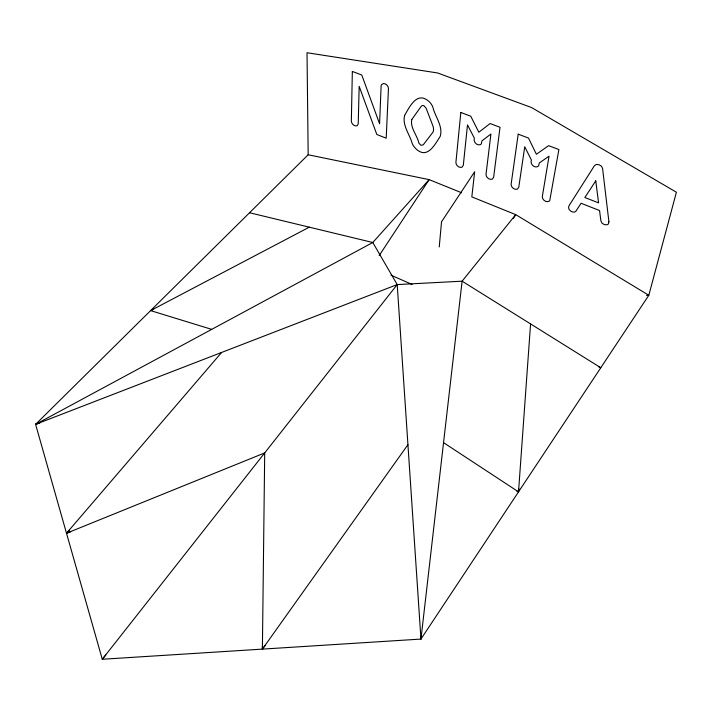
<?xml version="1.0" encoding="UTF-8"?>
<svg xmlns="http://www.w3.org/2000/svg" width="712" height="712" viewBox="0 0 712 712"><rect width="100%" height="100%" fill="white"/><g stroke="black" fill="none" stroke-linecap="round" stroke-linejoin="round"><path stroke-width="1.07" d="M262.443 645.784L262.39 649.122L265.06 645.562M518.736 488.548L518.523 491.867L516.547 490.888M530.573 323.924L518.523 491.867L443.549 442.659M439.233 246.966L441.538 221.806L474.673 171.708L471.825 196.886L515.728 214.641L648.81 295.284L420.961 639.073L102.27 659.259L35.6 424.352L308.171 154.762L307.023 52.741L437.604 72.971L531.615 107.574L676.4 192.231L648.81 295.284L646.603 295.4M421.344 635.772L420.961 639.073L420.703 635.754M513.379 218.415L515.728 214.641L462.115 281.187L420.961 639.073L397.207 284.586L372.794 242.507L249.547 212.746M379.167 255.608L429.14 179.629L461.661 192.783M407.932 444.697L262.39 649.122L264.704 452.912L66.51 533.244L221.61 352.449M598.774 366.867L600.786 367.748L462.115 281.187L397.207 284.586L102.27 659.259L105.83 655.013M69.527 529.986L66.51 533.244L70.693 531.802M211.713 329.371L150.606 310.601L309.284 227.173M39.632 422.456L35.6 424.352L39.828 422.99M150.606 310.601L153.641 309.239M397.207 284.586L35.6 424.352L372.794 242.507L429.14 179.629L308.171 154.762M390.968 275.161L412.097 284.48M352.342 71.44L351.345 121.138C351.461 123.879 354.362 126.709 357.166 125.748L358.225 123.861L359.168 86.321L376.817 134.488L386.198 138.199L388.458 88.715C388.432 86.081 386.207 83.66 383.554 83.509L381.445 84.684L381.116 85.93L379.585 123.817L361.776 75L352.342 71.44M608.92 221.859L608.333 224.049L607.238 224.752L604.381 224.654L601.916 223.034L600.857 220.693L599.557 210.53L581.081 203.276L575.741 211.437L574.326 212.14C571.095 212.461 567.197 209.043 569.004 205.759L594.378 165.78L596.327 164.41L599.121 164.766L601.551 166.279L602.583 168.468L608.92 221.859M460.824 112.46L455.911 162.452C455.876 165.406 459.071 168.157 461.981 167.249L463.298 165.371L467.499 124.92L474.317 138.066C473.071 141.617 476.622 145.915 480.333 144.687L481.312 143.913L481.962 140.843L490.924 134.025L486.011 174.351C485.949 177.377 489.242 180.083 492.197 179.21L493.63 177.359L500.02 127.288L490.105 123.532L478.838 132.245L470.748 116.216L460.824 112.46M518.202 134.159L511.118 184.266C510.976 187.336 514.358 190.033 517.312 189.152L518.763 187.292L524.744 146.752L531.41 160.04C529.586 164.071 535.015 169.1 538.548 166.003L539.358 162.923L549.041 156.195L542.313 196.592C542.046 200.108 546.825 203.276 549.7 200.855L558.893 149.547L548.587 145.657L536.394 154.255L528.5 138.057L518.202 134.159M404.638 115.353C402.022 125.437 409.818 134.399 412.284 143.673C413.485 146.387 415.461 148.657 417.846 150.401C428.295 158.26 435.459 143.512 440.265 136.295C443.193 126.042 435.05 116.697 432.86 107.129C431.73 104.264 429.799 101.772 427.209 100.081C416.226 92.204 409.178 107.681 404.638 115.353M411.767 119.536C410.005 127.946 417.294 135.28 418.905 143.165L421.006 145.31L423.204 144.856L433.074 132.049A11.356 8.081 44.4 0 0 432.745 125.472L426.07 108.108L423.845 105.607L422.403 105.474L421.255 106.275L411.767 119.536M595.766 180.848L584.846 197.518L598.578 202.875L595.766 180.848"/></g></svg>
